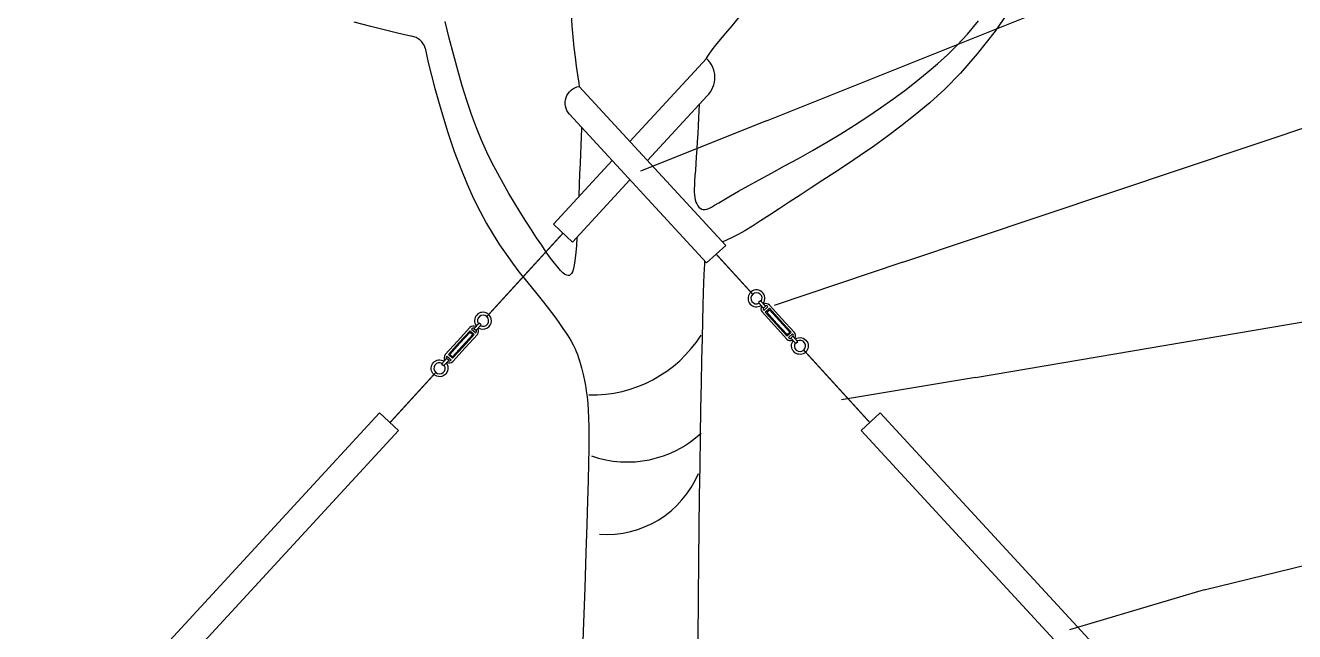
# Model space of a CAD drawing. Extents: x 38.2 to 46.7, y 0 to 11.
# Drawn here: x 40.08 to 41.971, y 3.919 to 4.821 of the extents above; entities that cross this region are included whole.
import ezdxf

# ---------------------------------------------------------------- set-up
doc = ezdxf.new("R2010")
doc.units = 0
doc.header["$MEASUREMENT"] = 0
for name, color, linetype in [('00-HARDWARE1', 9, 'CONTINUOUS'), ('00-HARDWARE2', 251, 'CONTINUOUS'), ('DETAIL', 3, 'CONTINUOUS'), ('TELV1', 1, 'CONTINUOUS'), ('TELV4', 4, 'CONTINUOUS'), ('TEXT', 1, 'CONTINUOUS')]:
    doc.layers.add(name, color=color, linetype=linetype)

# ---------------------------------------------------------------- blocks, each defined once
blk = doc.blocks.new('TURNBUCKLE')
at = {"layer": '00-HARDWARE1', "flags": 128}
for points in [[(-1.96, -0.18, 1), (-4.03, -0.53)], [(3.97, -0.18, -1), (6.03, -0.53)], [(-4.03, -0.53, 0.844016), (-1.96, -0.53, 0.844016)], [(6.03, -0.53, -0.844016), (3.97, -0.53, -0.844016)]]:
    blk.add_lwpolyline(points, format="xyb", dxfattribs=at)
for points in [[(-1.27, 0.27), (1, 0.27)], [(1, -0.7), (-1, -0.7), (-1, 0), (1, 0)], [(3.27, 0.27), (1, 0.27)], [(1, -0.7), (3, -0.7), (3, 0), (1, 0)], [(-1.5, -0.18), (-2.45, -0.18)], [(-2.45, -0.18), (-2.45, -0.53)], [(-1.5, -0.53), (-2.45, -0.53)], [(1, -0.97), (-1.27, -0.97)], [(1, -0.97), (3.27, -0.97)], [(3.51, -0.18), (4.45, -0.18)], [(3.51, -0.18), (3.51, -0.53)], [(3.51, -0.53), (4.45, -0.53)], [(4.45, -0.18), (4.45, -0.53)]]:
    blk.add_lwpolyline(points, dxfattribs=at)
at = {"layer": '00-HARDWARE1'}
for centre, radius, start, end in [((-3, -0.35), 0.699, 14.5995, 345.4005), ((-1.27, -0.35), 0.62, 90, 163.4912), ((3.27, -0.35), 0.62, 16.5088, 90), ((5, -0.35), 0.699, 194.5995, 165.4005), ((-1.27, -0.35), 0.62, 196.5088, 270), ((3.27, -0.35), 0.62, 270, 343.4912)]:
    blk.add_arc(centre, radius, start, end, dxfattribs=at)
at = {"layer": '00-HARDWARE2', "flags": 128}
for points in [[(-1.27, -0.7), (-1.27, 0)], [(3.27, -0.7), (3.27, 0)], [(-1.5, -0.18), (-1.5, -0.53)], [(1, -0.58), (-0.87, -0.58), (-0.87, -0.13), (1, -0.13)], [(1, -0.58), (2.88, -0.58), (2.88, -0.13), (1, -0.13)]]:
    blk.add_lwpolyline(points, dxfattribs=at)
at = {"layer": '00-HARDWARE2'}
for centre, start, end in [((-1.27, -0.35), 90, 150), ((3.27, -0.35), 30, 90), ((-1.27, -0.35), 210, 270), ((3.27, -0.35), 270, 330)]:
    blk.add_arc(centre, 0.352, start, end, dxfattribs=at)

msp = doc.modelspace()

# ---------------------------------------------------------------- linework, layer by layer
at = {"layer": 'DETAIL'}
for points in [[(41.0947, 4.772), (40.9807, 4.6484)], [(40.9051, 4.7303), (41.1234, 4.4937)], [(41.007, 4.6199), (41.0957, 4.7161)], [(41.095, 4.4675), (40.8906, 4.6889)], [(40.9543, 4.6199), (40.8669, 4.5252), (40.895, 4.4986), (40.9807, 4.5913)], [(41.095, 4.4675), (41.1234, 4.4937)], [(40.0274, 3.5584), (40.6361, 4.218), (40.6077, 4.2442), (39.9993, 3.585)], [(41.9238, 3.5693), (41.3252, 4.218), (41.3537, 4.2442), (41.952, 3.5959)]]:
    msp.add_lwpolyline(points, dxfattribs=at)
for points in [[(41.0957, 4.7161, 0.430433), (41.0945, 4.7724, -11.391635)], [(40.8906, 4.6889, -0.593119), (40.9051, 4.7303, -1.177534)]]:
    msp.add_lwpolyline(points, format="xyb", dxfattribs=at)
at = {"layer": 'DETAIL', "const_width": 0.002}
for points in [[(40.881, 4.5119), (40.7675, 4.3877)], [(41.1092, 4.4806), (41.1635, 4.4211)], [(41.2396, 4.3378), (41.3381, 4.2299)], [(40.6915, 4.3045), (40.6233, 4.2299)]]:
    msp.add_lwpolyline(points, dxfattribs=at)
at = {"layer": 'TELV1'}
for centre, radius, start, end in [((40.9239, 4.4645), 0.1935, 268.6969, 327.3558), ((40.9768, 4.3337), 0.1625, 250.8075, 312.6773), ((40.9458, 4.2119), 0.1486, 265.9925, 337.1215)]:
    msp.add_arc(centre, radius, start, end, dxfattribs=at)
at = {"layer": 'TELV4'}
for points in [[(40.9059, 5.1247), (40.9013, 5.0558), (40.8978, 4.9987), (40.8952, 4.952), (40.8936, 4.9142), (40.8928, 4.8837), (40.8926, 4.8589), (40.8931, 4.8383), (40.8941, 4.8205), (40.8954, 4.804), (40.897, 4.7885), (40.8989, 4.774), (40.9008, 4.7603), (40.9027, 4.7474), (40.9045, 4.735), (40.9051, 4.7303)], [(41.267, 4.9959), (41.2379, 4.9558), (41.2127, 4.9218), (41.191, 4.8933), (41.1725, 4.8696), (41.1568, 4.85), (41.1436, 4.8338), (41.1325, 4.8206), (41.1231, 4.8095), (41.1151, 4.8), (41.1084, 4.7917), (41.1028, 4.7846), (41.0982, 4.7782), (41.0945, 4.7724), (41.0936, 4.7709)], [(41.5532, 4.8537), (41.5247, 4.8128), (41.4982, 4.7788), (41.4733, 4.7503), (41.4498, 4.7265), (41.4274, 4.706), (41.4057, 4.6879), (41.3845, 4.6712), (41.3638, 4.6557), (41.3435, 4.6411), (41.3238, 4.6274), (41.3047, 4.6145), (41.2861, 4.6023), (41.2681, 4.5906), (41.2508, 4.5793), (41.2341, 4.5684), (41.2181, 4.5579), (41.203, 4.5479), (41.1887, 4.5386), (41.1754, 4.53), (41.1631, 4.5223), (41.1519, 4.5155), (41.1419, 4.5098), (41.1331, 4.5053), (41.1255, 4.5017), (41.119, 4.499), (41.1187, 4.4989)], [(40.6551, 4.8053), (40.6545, 4.8054), (40.6473, 4.8069), (40.6343, 4.8098), (40.6164, 4.814), (40.5947, 4.8195), (40.5699, 4.8262)], [(40.9016, 4.5057), (40.9009, 4.4937), (40.9001, 4.4832), (40.8992, 4.4745), (40.8983, 4.4674), (40.8972, 4.4617), (40.8961, 4.4574), (40.8949, 4.4541), (40.8936, 4.4517), (40.8921, 4.4501), (40.8905, 4.449), (40.8886, 4.4487), (40.8865, 4.4491), (40.8839, 4.4504), (40.8809, 4.4527), (40.8773, 4.4562), (40.8731, 4.461), (40.8682, 4.4671), (40.8625, 4.4747), (40.8561, 4.4836), (40.8492, 4.4938), (40.8417, 4.5049), (40.8338, 4.517), (40.8257, 4.5297), (40.8173, 4.5431), (40.8089, 4.5569), (40.8005, 4.571), (40.7921, 4.5855), (40.7838, 4.6005), (40.7756, 4.6162), (40.7676, 4.6327), (40.7598, 4.6501), (40.7521, 4.6686), (40.7447, 4.6883), (40.7376, 4.7093), (40.7307, 4.7314), (40.7241, 4.7545), (40.7177, 4.7782), (40.7115, 4.8024), (40.7055, 4.827)], [(41.0836, 4.7029), (41.0833, 4.6938), (41.0829, 4.683), (41.0823, 4.6717), (41.0817, 4.66), (41.081, 4.6483), (41.0803, 4.6367), (41.0796, 4.6256), (41.0788, 4.6152), (41.0782, 4.6056), (41.0776, 4.5972), (41.0771, 4.5899), (41.0768, 4.5834), (41.0766, 4.5778), (41.0766, 4.573), (41.0769, 4.5687), (41.0773, 4.5648), (41.078, 4.5614), (41.079, 4.5582), (41.0803, 4.5553), (41.0818, 4.5528), (41.0835, 4.5507), (41.0855, 4.549), (41.0876, 4.5477), (41.09, 4.547), (41.0924, 4.5469), (41.0951, 4.5474), (41.0982, 4.5486), (41.102, 4.5506), (41.1069, 4.5534), (41.113, 4.5571), (41.1208, 4.5617), (41.1306, 4.5674), (41.1425, 4.5743), (41.1569, 4.5822), (41.1733, 4.5912), (41.1915, 4.6012), (41.2111, 4.6119), (41.2316, 4.6232), (41.2527, 4.6351), (41.2739, 4.6474), (41.2949, 4.66), (41.3153, 4.6727), (41.3351, 4.6855), (41.3542, 4.6984), (41.3726, 4.7115), (41.3903, 4.7245), (41.4073, 4.7377), (41.4235, 4.7509), (41.4389, 4.7641), (41.4536, 4.7775), (41.4682, 4.7919), (41.4834, 4.8083), (41.5, 4.8278)], [(40.6758, 4.7872), (40.68, 4.7661), (40.69, 4.7273), (40.6998, 4.6929), (40.7094, 4.6618), (40.719, 4.6336), (40.7286, 4.6079), (40.7382, 4.5847), (40.7478, 4.5635), (40.7574, 4.5442), (40.767, 4.5264), (40.7768, 4.51), (40.7865, 4.4947), (40.7963, 4.4804), (40.8059, 4.467), (40.8154, 4.4545), (40.8247, 4.4428), (40.8335, 4.4318), (40.842, 4.4214), (40.8499, 4.4116), (40.8573, 4.4023), (40.864, 4.3935), (40.8702, 4.3852), (40.8759, 4.3773), (40.8809, 4.37), (40.8855, 4.3631), (40.8895, 4.3568), (40.8929, 4.3509), (40.8959, 4.3455), (40.8985, 4.3404), (40.9007, 4.3356), (40.9025, 4.331), (40.9042, 4.3263), (40.9057, 4.3216), (40.9071, 4.3166), (40.9085, 4.3113), (40.91, 4.3056), (40.9114, 4.2993), (40.9129, 4.2925), (40.9143, 4.2851), (40.9156, 4.2769), (40.9168, 4.2681), (40.9178, 4.2585), (40.9186, 4.2481), (40.9192, 4.2366), (40.9195, 4.2237), (40.9196, 4.2086), (40.9195, 4.1906), (40.9191, 4.1692), (40.9185, 4.1437), (40.9176, 4.1135), (40.9165, 4.0779), (40.9151, 4.0357), (40.9134, 3.9839), (40.9112, 3.9188), (40.9085, 3.8369)], [(40.9085, 4.6695), (40.9085, 4.6672), (40.9082, 4.6554), (40.9077, 4.643), (40.9071, 4.6298), (40.9064, 4.6156), (40.9058, 4.6003), (40.9051, 4.5843), (40.9044, 4.5678), (40.9044, 4.5658)], [(41.092, 4.4707), (41.0917, 4.4659), (41.0913, 4.4588), (41.0909, 4.4496), (41.0904, 4.4378), (41.0899, 4.4228), (41.0893, 4.4043), (41.0887, 4.3816), (41.0881, 4.3546), (41.0874, 4.3233), (41.0867, 4.2883), (41.086, 4.2501), (41.0853, 4.209), (41.0846, 4.1655), (41.0839, 4.1201), (41.0833, 4.0731), (41.0828, 4.0242), (41.0823, 3.9696), (41.0817, 3.9048), (41.0811, 3.8253), (41.0804, 3.7263), (41.0796, 3.6035), (41.0786, 3.4522), (41.0774, 3.2677)]]:
    msp.add_lwpolyline(points, dxfattribs=at)
msp.add_lwpolyline([(40.6758, 4.7872, 0.277011), (40.6551, 4.8053, 3.807777)], format="xyb", dxfattribs=at)
at = {"layer": 'TEXT'}
for p, q in [((41.1841, 4.6792), (42.3966, 5.1643)), ((41.3874, 4.4686), (42.3973, 4.8069)), ((41.4953, 4.2972), (42.3966, 4.4495)), ((41.8362, 3.9807), (42.3537, 4.1081))]:
    msp.add_line(p, q, dxfattribs=at)
at = {"layer": 'TEXT', "color": 5}
for p, q in [((41.1841, 4.6792), (40.9963, 4.604)), ((41.3874, 4.4686), (41.1956, 4.4043)), ((41.4953, 4.2972), (41.2958, 4.2638)), ((41.8362, 3.9807), (41.6355, 3.9214))]:
    msp.add_line(p, q, dxfattribs=at)

# ---------------------------------------------------------------- block references
at = {"layer": 'DETAIL', "xscale": 0.012, "yscale": 0.012, "zscale": 0.012}
for p, rotation in [((41.1966, 4.3911), 312.3873531890086), ((40.7407, 4.3521), 227.5775188345547)]:
    msp.add_blockref('TURNBUCKLE', p, dxfattribs=dict(at, rotation=rotation))

doc.saveas('drawing.dxf')
